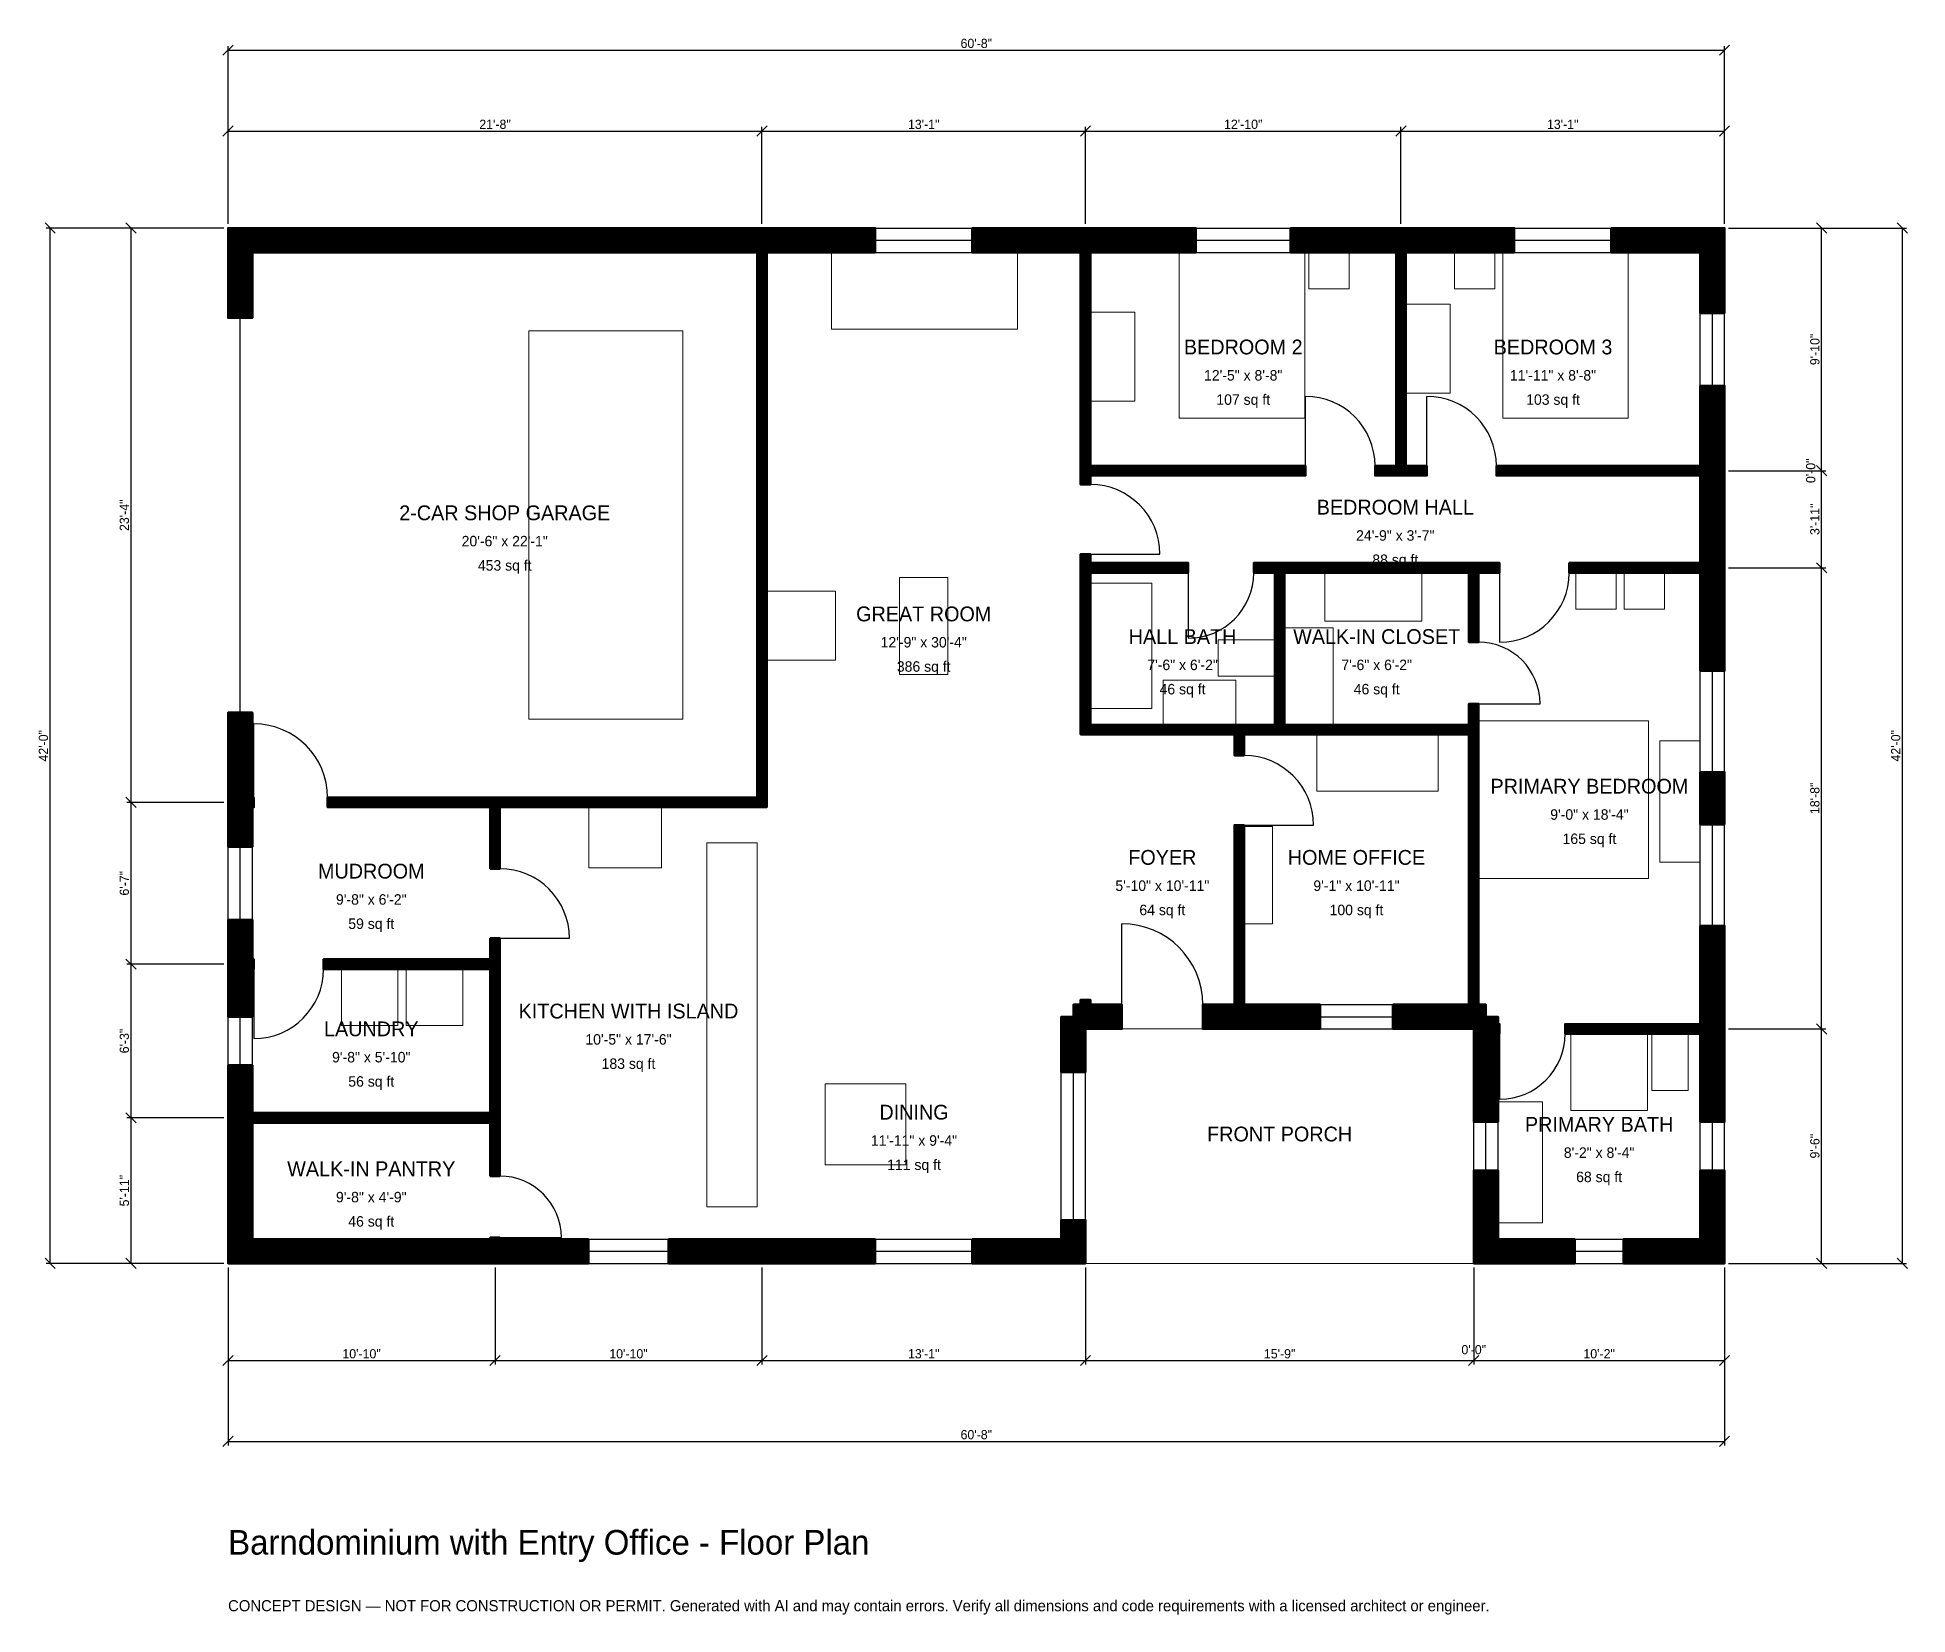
# Model space of a CAD drawing. Header units: inches. Extents: x -93 to 817, y -171 to 597.
import ezdxf
from ezdxf.enums import TextEntityAlignment as Align

# ---------------------------------------------------------------- set-up
doc = ezdxf.new("R2010")
doc.units = ezdxf.units.IN
doc.header["$MEASUREMENT"] = 0
doc.linetypes.add('DASHED', pattern=[0.6, 0.5, -0.1])
for name, color, linetype, lineweight in [('A-ANNO-DIMS', 1, 'Continuous', 13), ('A-ANNO-TEXT', 7, 'Continuous', 18), ('A-AREA-IDEN', 7, 'Continuous', 18), ('A-DOOR', 2, 'Continuous', 25), ('A-FLOR-FIXT', 9, 'Continuous', 13), ('A-FURN', 9, 'Continuous', 13), ('A-GLAZ', 4, 'Continuous', 25), ('A-SITE-PAVE', 8, 'Continuous', 13), ('A-WALL', 7, 'Continuous', 50), ('A-WALL-PATT', 8, 'Continuous', 13)]:
    doc.layers.add(name, color=color, linetype=linetype, lineweight=lineweight)
doc.dimstyles.new('PLAN', dxfattribs={"dimtxt": 4.5, "dimasz": 3, "dimexe": 2, "dimexo": 2, "dimgap": 1, "dimtad": 1, "dimdec": 0, "dimlunit": 4, "dimtsz": 2.5, "dimcen": 2.5, "dimclrd": 1, "dimclre": 1, "dimazin": 3, "dimtfac": 1, "dimtmove": 0, "dimatfit": 3})

msp = doc.modelspace()

# ---------------------------------------------------------------- hatches: boundary and pattern name
at = {"layer": 'A-WALL-PATT'}
h = msp.add_hatch(dxfattribs=at)
h.set_pattern_fill('ANSI31', color=8, scale=0.8)
h.paths.add_polyline_path([(494.4882, 114.1732), (489.7638, 114.1732), (489.7638, 114.1732), (486.2205, 114.1732), (474.4094, 114.1732), (474.4094, 125.9843), (486.2205, 125.9843), (489.7638, 125.9843), (489.7638, 213.3858), (494.4882, 213.3858), (494.4882, 125.9843), (498.0315, 125.9843), (531.4961, 125.9843), (531.4961, 114.1732), (498.0315, 114.1732), (494.4882, 114.1732), (494.4882, 114.1732)])
h.paths.add_polyline_path([(419.685, 114.1732), (419.685, 114.1732), (417.3229, 114.1732), (417.3229, 111.811), (417.3228, 111.811), (417.3228, 93.1102), (405.5118, 93.1102), (405.5118, 120.0787), (411.4173, 120.0787), (411.4173, 125.9843), (414.9606, 125.9843), (414.9606, 128.3465), (419.685, 128.3465), (419.685, 125.9843), (435.0394, 125.9843), (435.0394, 114.1732), (419.685, 114.1732)])
h.paths.add_polyline_path([(417.3228, 11.811), (417.3229, 11.811), (417.3229, 0), (417.3229, 0), (417.3228, 0), (417.3228, 0), (405.5118, 0), (405.5118, 0), (362.2047, 0), (362.2047, 11.811), (405.5118, 11.811), (405.5118, 21.063), (417.3228, 21.063), (417.3228, 11.811)])
h.paths.add_polyline_path([(265.748, 0), (253.937, 0), (214.3701, 0), (214.3701, 11.811), (253.937, 11.811), (265.748, 11.811), (314.9606, 11.811), (314.9606, 0), (265.748, 0)])
h.paths.add_polyline_path([(135.8268, 0), (132.2835, 0), (132.2835, 0), (127.5591, 0), (127.5591, 0), (124.0157, 0), (11.811, 0), (11.811, 0), (0, 0), (0, 0), (0, 0), (0, 0), (0, 11.811), (0, 11.811), (0, 64.9606), (0, 68.5039), (0, 68.5039), (0, 73.2283), (0, 73.2283), (0, 76.7717), (0, 96.4567), (11.811, 96.4567), (11.811, 76.7717), (11.811, 73.2283), (127.5591, 73.2283), (127.5591, 143.3071), (46.4567, 143.3071), (46.4567, 148.0315), (127.5591, 148.0315), (127.5591, 158.2677), (132.2835, 158.2677), (132.2835, 148.0315), (132.2835, 143.3071), (132.2835, 73.2283), (132.2835, 68.5039), (132.2835, 42.5197), (127.5591, 42.5197), (127.5591, 68.5039), (11.811, 68.5039), (11.811, 64.9606), (11.811, 11.811), (124.0157, 11.811), (127.5591, 11.811), (127.5591, 12.5984), (132.2835, 12.5984), (132.2835, 11.811), (135.8268, 11.811), (175.3937, 11.811), (175.3937, 0), (135.8268, 0)])
h.paths.add_polyline_path([(0, 139.7638), (0, 143.3071), (0, 143.3071), (0, 148.0315), (0, 148.0315), (0, 151.5748), (0, 167.3228), (11.811, 167.3228), (11.811, 151.5748), (11.811, 148.0315), (12.5984, 148.0315), (12.5984, 143.3071), (11.811, 143.3071), (11.811, 139.7638), (11.811, 120.0787), (0, 120.0787), (0, 139.7638)])
h.paths.add_polyline_path([(0, 218.5039), (0, 222.0472), (0, 222.0472), (0, 226.7717), (0, 226.7717), (0, 230.315), (0, 268.1102), (11.811, 268.1102), (11.811, 230.315), (11.811, 226.7717), (12.5984, 226.7717), (12.5984, 222.0472), (11.811, 222.0472), (11.811, 218.5039), (11.811, 202.7559), (0, 202.7559), (0, 218.5039)])
h.paths.add_polyline_path([(0, 492.126), (0, 492.126), (0, 503.937), (0, 503.937), (0, 503.937), (11.811, 503.937), (11.811, 503.937), (253.937, 503.937), (257.4803, 503.937), (257.4803, 503.937), (262.2047, 503.937), (262.2047, 503.937), (265.748, 503.937), (314.9606, 503.937), (314.9606, 492.126), (265.748, 492.126), (262.2047, 492.126), (262.2047, 226.7717), (262.2047, 222.0472), (257.4803, 222.0472), (132.2835, 222.0472), (132.2835, 192.126), (127.5591, 192.126), (127.5591, 222.0472), (48.4252, 222.0472), (48.4252, 226.7717), (127.5591, 226.7717), (132.2835, 226.7717), (257.4803, 226.7717), (257.4803, 492.126), (253.937, 492.126), (11.811, 492.126), (11.811, 460.2362), (0, 460.2362), (0, 492.126)])
h.paths.add_polyline_path([(411.4173, 503.937), (414.9606, 503.937), (414.9606, 503.937), (419.685, 503.937), (419.685, 503.937), (423.2283, 503.937), (471.063, 503.937), (471.063, 492.126), (423.2283, 492.126), (419.685, 492.126), (419.685, 388.189), (524.4094, 388.189), (524.4094, 383.4646), (419.685, 383.4646), (419.685, 379.1339), (414.9606, 379.1339), (414.9606, 383.4646), (414.9606, 383.4646), (414.9606, 388.189), (414.9606, 492.126), (411.4173, 492.126), (362.2047, 492.126), (362.2047, 503.937), (411.4173, 503.937)])
h.paths.add_polyline_path([(564.9606, 503.937), (568.5039, 503.937), (568.5039, 503.937), (573.2283, 503.937), (573.2283, 503.937), (576.7717, 503.937), (625.9843, 503.937), (625.9843, 492.126), (576.7717, 492.126), (573.2283, 492.126), (573.2283, 388.189), (583.4646, 388.189), (583.4646, 383.4646), (573.2283, 383.4646), (568.5039, 383.4646), (558.2677, 383.4646), (558.2677, 388.189), (568.5039, 388.189), (568.5039, 492.126), (564.9606, 492.126), (517.126, 492.126), (517.126, 503.937), (564.9606, 503.937)])
h.paths.add_polyline_path([(716.5354, 503.937), (716.5354, 503.937), (728.3465, 503.937), (728.3465, 503.937), (728.3465, 503.937), (728.3465, 492.126), (728.3465, 492.126), (728.3465, 462.5984), (716.5354, 462.5984), (716.5354, 492.126), (673.2283, 492.126), (673.2283, 503.937), (716.5354, 503.937)])
h.paths.add_polyline_path([(728.3465, 391.7323), (728.3465, 388.189), (728.3465, 388.189), (728.3465, 383.4646), (728.3465, 383.4646), (728.3465, 379.9213), (728.3465, 344.4882), (728.3465, 340.9449), (728.3465, 340.9449), (728.3465, 336.2205), (728.3465, 336.2205), (728.3465, 332.6772), (728.3465, 288.3858), (716.5354, 288.3858), (716.5354, 332.6772), (716.5354, 336.2205), (652.7559, 336.2205), (652.7559, 340.9449), (716.5354, 340.9449), (716.5354, 344.4882), (716.5354, 379.9213), (716.5354, 383.4646), (617.3228, 383.4646), (617.3228, 388.189), (716.5354, 388.189), (716.5354, 391.7323), (716.5354, 427.1654), (728.3465, 427.1654), (728.3465, 391.7323)])
h.paths.add_polyline_path([(728.3465, 213.5827), (716.5354, 213.5827), (716.5354, 239.1732), (728.3465, 239.1732), (728.3465, 213.5827)])
h.paths.add_polyline_path([(728.3465, 120.0787), (728.3465, 116.5354), (728.3465, 116.5354), (728.3465, 111.811), (728.3465, 111.811), (728.3465, 108.2677), (728.3465, 68.8976), (716.5354, 68.8976), (716.5354, 108.2677), (716.5354, 111.811), (650.7874, 111.811), (650.7874, 116.5354), (716.5354, 116.5354), (716.5354, 120.0787), (716.5354, 164.3701), (728.3465, 164.3701), (728.3465, 120.0787)])
h.paths.add_polyline_path([(728.3465, 11.811), (728.3465, 11.811), (728.3465, 0), (728.3465, 0), (728.3465, 0), (716.5354, 0), (716.5354, 0), (679.1339, 0), (679.1339, 11.811), (716.5354, 11.811), (716.5354, 45.2756), (728.3465, 45.2756), (728.3465, 11.811)])
h.paths.add_polyline_path([(618.1102, 0), (618.1102, 0), (606.2992, 0), (606.2992, 0), (606.2992, 0), (606.2992, 11.811), (606.2992, 11.811), (606.2992, 45.2756), (618.1102, 45.2756), (618.1102, 11.811), (655.5118, 11.811), (655.5118, 0), (618.1102, 0)])
h.paths.add_polyline_path([(606.2992, 111.811), (606.2992, 111.811), (606.2992, 114.1732), (603.937, 114.1732), (603.937, 114.1732), (566.9291, 114.1732), (566.9291, 125.9843), (603.937, 125.9843), (603.937, 257.4803), (514.1732, 257.4803), (509.4488, 257.4803), (494.4882, 257.4803), (494.4882, 247.2441), (489.7638, 247.2441), (489.7638, 257.4803), (419.685, 257.4803), (414.9606, 257.4803), (414.9606, 262.2047), (414.9606, 336.2205), (414.9606, 340.9449), (414.9606, 345.2756), (419.685, 345.2756), (419.685, 340.9449), (467.3228, 340.9449), (467.3228, 336.2205), (419.685, 336.2205), (419.685, 262.2047), (489.7638, 262.2047), (494.4882, 262.2047), (509.4488, 262.2047), (509.4488, 336.2205), (499.2126, 336.2205), (499.2126, 340.9449), (509.4488, 340.9449), (514.1732, 340.9449), (603.937, 340.9449), (608.6614, 340.9449), (618.8976, 340.9449), (618.8976, 336.2205), (608.6614, 336.2205), (608.6614, 302.3622), (603.937, 302.3622), (603.937, 336.2205), (514.1732, 336.2205), (514.1732, 262.2047), (603.937, 262.2047), (603.937, 272.4409), (608.6614, 272.4409), (608.6614, 262.2047), (608.6614, 257.4803), (608.6614, 125.9843), (612.2047, 125.9843), (612.2047, 120.0787), (618.1102, 120.0787), (618.1102, 116.5354), (618.8976, 116.5354), (618.8976, 111.811), (618.1102, 111.811), (618.1102, 68.8976), (606.2992, 68.8976), (606.2992, 111.811)])

# ---------------------------------------------------------------- linework, layer by layer
at = {"layer": 'A-DOOR', "linetype": 'DASHED'}
msp.add_line((5.9055, 268.1102), (5.9055, 460.2362), dxfattribs=at)
at = {"layer": 'A-DOOR'}
for p, q in [((524.4094, 388.189), (524.4094, 422.0472)), ((583.4646, 388.189), (583.4646, 422.0472)), ((419.685, 345.2756), (453.5433, 345.2756)), ((467.3228, 336.2205), (467.3228, 304.3307)), ((618.8976, 336.2205), (618.8976, 302.3622)), ((608.6614, 272.4409), (638.5827, 272.4409)), ((12.5984, 226.7717), (12.5984, 262.5984)), ((494.4882, 213.3858), (528.3465, 213.3858)), ((435.0394, 125.9843), (435.0394, 165.3543)), ((132.2835, 158.2677), (166.1417, 158.2677)), ((12.5984, 143.3071), (12.5984, 109.4488)), ((618.8976, 111.811), (618.8976, 79.9213)), ((132.2835, 12.5984), (162.2047, 12.5984))]:
    msp.add_line(p, q, dxfattribs=at)
for centre, radius, start, end in [((524.4094, 388.189), 33.8583, 0, 90), ((583.4646, 388.189), 33.8583, 0, 90), ((419.685, 345.2756), 33.8583, 0, 90), ((467.3228, 336.2205), 31.8898, 270, 360), ((618.8976, 336.2205), 33.8583, 270, 360), ((608.6614, 272.4409), 29.9213, 0, 90), ((12.5984, 226.7717), 35.8268, 0, 90), ((494.4882, 213.3858), 33.8583, 0, 90), ((132.2835, 158.2677), 33.8583, 0, 90), ((435.0394, 125.9843), 39.3701, 0, 90), ((12.5984, 143.3071), 33.8583, 270, 360), ((618.8976, 111.811), 31.8898, 270, 360), ((132.2835, 12.5984), 29.9213, 0, 90)]:
    msp.add_arc(centre, radius, start, end, dxfattribs=at)
at = {"layer": 'A-FLOR-FIXT'}
for points in [[(419.685, 270.0787), (449.6063, 270.0787), (449.6063, 331.1024), (419.685, 331.1024)], [(481.8898, 285.8268), (509.4488, 285.8268), (509.4488, 303.5433), (481.8898, 303.5433)], [(455.1181, 262.2047), (490.5512, 262.2047), (490.5512, 283.8583), (455.1181, 283.8583)], [(233.0709, 27.5591), (257.4803, 27.5591), (257.4803, 204.7244), (233.0709, 204.7244)], [(653.5433, 74.4094), (690.9449, 74.4094), (690.9449, 111.811), (653.5433, 111.811)], [(692.9134, 84.252), (710.6299, 84.252), (710.6299, 111.811), (692.9134, 111.811)], [(618.1102, 19.685), (639.7638, 19.685), (639.7638, 78.7402), (618.1102, 78.7402)]]:
    msp.add_lwpolyline(points, close=True, dxfattribs=at)
at = {"layer": 'A-FURN'}
for points in [[(293.7008, 454.7244), (384.252, 454.7244), (384.252, 492.126), (293.7008, 492.126)], [(462.9921, 411.4173), (524.0157, 411.4173), (524.0157, 492.126), (462.9921, 492.126)], [(525.9843, 474.4094), (545.6693, 474.4094), (545.6693, 492.126), (525.9843, 492.126)], [(596.8504, 474.4094), (616.5354, 474.4094), (616.5354, 492.126), (596.8504, 492.126)], [(620.4724, 411.4173), (681.4961, 411.4173), (681.4961, 492.126), (620.4724, 492.126)], [(573.2283, 423.622), (594.8819, 423.622), (594.8819, 466.9291), (573.2283, 466.9291)], [(419.685, 419.685), (441.3386, 419.685), (441.3386, 462.9921), (419.685, 462.9921)], [(146.4567, 264.9606), (221.2598, 264.9606), (221.2598, 453.937), (146.4567, 453.937)], [(326.7717, 286.6142), (350.3937, 286.6142), (350.3937, 333.8583), (326.7717, 333.8583)], [(533.8583, 312.5984), (581.1024, 312.5984), (581.1024, 336.2205), (533.8583, 336.2205)], [(655.9055, 318.5039), (675.5906, 318.5039), (675.5906, 336.2205), (655.9055, 336.2205)], [(679.5276, 318.5039), (699.2126, 318.5039), (699.2126, 336.2205), (679.5276, 336.2205)], [(262.2047, 293.7008), (295.6693, 293.7008), (295.6693, 327.1654), (262.2047, 327.1654)], [(514.1732, 262.2047), (537.7953, 262.2047), (537.7953, 309.4488), (514.1732, 309.4488)], [(608.6614, 187.4016), (691.3386, 187.4016), (691.3386, 264.1732), (608.6614, 264.1732)], [(529.9213, 229.9213), (588.9764, 229.9213), (588.9764, 257.4803), (529.9213, 257.4803)], [(696.8504, 195.2756), (716.5354, 195.2756), (716.5354, 254.3307), (696.8504, 254.3307)], [(175.5906, 192.5197), (211.0236, 192.5197), (211.0236, 222.0472), (175.5906, 222.0472)], [(494.4882, 165.3543), (508.2677, 165.3543), (508.2677, 212.5984), (494.4882, 212.5984)], [(55.1181, 115.748), (82.6772, 115.748), (82.6772, 143.3071), (55.1181, 143.3071)], [(86.6142, 115.748), (114.1732, 115.748), (114.1732, 143.3071), (86.6142, 143.3071)], [(290.5512, 48.0315), (329.9213, 48.0315), (329.9213, 87.4016), (290.5512, 87.4016)]]:
    msp.add_lwpolyline(points, close=True, dxfattribs=at)
at = {"layer": 'A-GLAZ'}
for p, q in [((314.9606, 503.937), (362.2047, 503.937)), ((471.063, 503.937), (517.126, 503.937)), ((625.9843, 503.937), (673.2283, 503.937)), ((314.9606, 498.0315), (362.2047, 498.0315)), ((314.9606, 492.126), (362.2047, 492.126)), ((471.063, 498.0315), (517.126, 498.0315)), ((471.063, 492.126), (517.126, 492.126)), ((625.9843, 498.0315), (673.2283, 498.0315)), ((625.9843, 492.126), (673.2283, 492.126)), ((716.5354, 427.1654), (716.5354, 462.5984)), ((722.4409, 427.1654), (722.4409, 462.5984)), ((728.3465, 427.1654), (728.3465, 462.5984)), ((716.5354, 239.1732), (716.5354, 288.3858)), ((722.4409, 239.1732), (722.4409, 288.3858)), ((728.3465, 239.1732), (728.3465, 288.3858)), ((716.5354, 164.3701), (716.5354, 213.5827)), ((722.4409, 164.3701), (722.4409, 213.5827)), ((728.3465, 164.3701), (728.3465, 213.5827)), ((0, 167.3228), (0, 202.7559)), ((5.9055, 167.3228), (5.9055, 202.7559)), ((11.811, 167.3228), (11.811, 202.7559)), ((0, 96.4567), (0, 120.0787)), ((5.9055, 96.4567), (5.9055, 120.0787)), ((11.811, 96.4567), (11.811, 120.0787)), ((531.4961, 125.9843), (566.9291, 125.9843)), ((531.4961, 120.0787), (566.9291, 120.0787)), ((531.4961, 114.1732), (566.9291, 114.1732)), ((405.5118, 21.063), (405.5118, 93.1102)), ((411.4173, 21.063), (411.4173, 93.1102)), ((417.3228, 21.063), (417.3228, 93.1102)), ((606.2992, 45.2756), (606.2992, 68.8976)), ((612.2047, 45.2756), (612.2047, 68.8976)), ((618.1102, 45.2756), (618.1102, 68.8976)), ((716.5354, 45.2756), (716.5354, 68.8976)), ((722.4409, 45.2756), (722.4409, 68.8976)), ((728.3465, 45.2756), (728.3465, 68.8976)), ((175.3937, 11.811), (214.3701, 11.811)), ((314.9606, 11.811), (362.2047, 11.811)), ((655.5118, 11.811), (679.1339, 11.811)), ((175.3937, 5.9055), (214.3701, 5.9055)), ((175.3937, 0), (214.3701, 0)), ((314.9606, 5.9055), (362.2047, 5.9055)), ((314.9606, 0), (362.2047, 0)), ((655.5118, 5.9055), (679.1339, 5.9055)), ((655.5118, 0), (679.1339, 0))]:
    msp.add_line(p, q, dxfattribs=at)
at = {"layer": 'A-SITE-PAVE', "linetype": 'DASHED'}
msp.add_lwpolyline([(417.3228, 0), (606.2992, 0), (606.2992, 114.1732), (417.3228, 114.1732)], close=True, dxfattribs=at)
at = {"layer": 'A-WALL'}
for points in [[(0, 492.126), (0, 492.126), (0, 503.937), (0, 503.937), (0, 503.937), (11.811, 503.937), (11.811, 503.937), (253.937, 503.937), (257.4803, 503.937), (257.4803, 503.937), (262.2047, 503.937), (262.2047, 503.937), (265.748, 503.937), (314.9606, 503.937), (314.9606, 492.126), (265.748, 492.126), (262.2047, 492.126), (262.2047, 226.7717), (262.2047, 222.0472), (257.4803, 222.0472), (132.2835, 222.0472), (132.2835, 192.126), (127.5591, 192.126), (127.5591, 222.0472), (48.4252, 222.0472), (48.4252, 226.7717), (127.5591, 226.7717), (132.2835, 226.7717), (257.4803, 226.7717), (257.4803, 492.126), (253.937, 492.126), (11.811, 492.126), (11.811, 460.2362), (0, 460.2362), (0, 492.126)], [(411.4173, 503.937), (414.9606, 503.937), (414.9606, 503.937), (419.685, 503.937), (419.685, 503.937), (423.2283, 503.937), (471.063, 503.937), (471.063, 492.126), (423.2283, 492.126), (419.685, 492.126), (419.685, 388.189), (524.4094, 388.189), (524.4094, 383.4646), (419.685, 383.4646), (419.685, 379.1339), (414.9606, 379.1339), (414.9606, 383.4646), (414.9606, 383.4646), (414.9606, 388.189), (414.9606, 492.126), (411.4173, 492.126), (362.2047, 492.126), (362.2047, 503.937), (411.4173, 503.937)], [(564.9606, 503.937), (568.5039, 503.937), (568.5039, 503.937), (573.2283, 503.937), (573.2283, 503.937), (576.7717, 503.937), (625.9843, 503.937), (625.9843, 492.126), (576.7717, 492.126), (573.2283, 492.126), (573.2283, 388.189), (583.4646, 388.189), (583.4646, 383.4646), (573.2283, 383.4646), (568.5039, 383.4646), (558.2677, 383.4646), (558.2677, 388.189), (568.5039, 388.189), (568.5039, 492.126), (564.9606, 492.126), (517.126, 492.126), (517.126, 503.937), (564.9606, 503.937)], [(716.5354, 503.937), (716.5354, 503.937), (728.3465, 503.937), (728.3465, 503.937), (728.3465, 503.937), (728.3465, 492.126), (728.3465, 492.126), (728.3465, 462.5984), (716.5354, 462.5984), (716.5354, 492.126), (673.2283, 492.126), (673.2283, 503.937), (716.5354, 503.937)], [(728.3465, 391.7323), (728.3465, 388.189), (728.3465, 388.189), (728.3465, 383.4646), (728.3465, 383.4646), (728.3465, 379.9213), (728.3465, 344.4882), (728.3465, 340.9449), (728.3465, 340.9449), (728.3465, 336.2205), (728.3465, 336.2205), (728.3465, 332.6772), (728.3465, 288.3858), (716.5354, 288.3858), (716.5354, 332.6772), (716.5354, 336.2205), (652.7559, 336.2205), (652.7559, 340.9449), (716.5354, 340.9449), (716.5354, 344.4882), (716.5354, 379.9213), (716.5354, 383.4646), (617.3228, 383.4646), (617.3228, 388.189), (716.5354, 388.189), (716.5354, 391.7323), (716.5354, 427.1654), (728.3465, 427.1654), (728.3465, 391.7323)], [(606.2992, 111.811), (606.2992, 111.811), (606.2992, 114.1732), (603.937, 114.1732), (603.937, 114.1732), (566.9291, 114.1732), (566.9291, 125.9843), (603.937, 125.9843), (603.937, 257.4803), (514.1732, 257.4803), (509.4488, 257.4803), (494.4882, 257.4803), (494.4882, 247.2441), (489.7638, 247.2441), (489.7638, 257.4803), (419.685, 257.4803), (414.9606, 257.4803), (414.9606, 262.2047), (414.9606, 336.2205), (414.9606, 340.9449), (414.9606, 345.2756), (419.685, 345.2756), (419.685, 340.9449), (467.3228, 340.9449), (467.3228, 336.2205), (419.685, 336.2205), (419.685, 262.2047), (489.7638, 262.2047), (494.4882, 262.2047), (509.4488, 262.2047), (509.4488, 336.2205), (499.2126, 336.2205), (499.2126, 340.9449), (509.4488, 340.9449), (514.1732, 340.9449), (603.937, 340.9449), (608.6614, 340.9449), (618.8976, 340.9449), (618.8976, 336.2205), (608.6614, 336.2205), (608.6614, 302.3622), (603.937, 302.3622), (603.937, 336.2205), (514.1732, 336.2205), (514.1732, 262.2047), (603.937, 262.2047), (603.937, 272.4409), (608.6614, 272.4409), (608.6614, 262.2047), (608.6614, 257.4803), (608.6614, 125.9843), (612.2047, 125.9843), (612.2047, 120.0787), (618.1102, 120.0787), (618.1102, 116.5354), (618.8976, 116.5354), (618.8976, 111.811), (618.1102, 111.811), (618.1102, 68.8976), (606.2992, 68.8976), (606.2992, 111.811)], [(0, 218.5039), (0, 222.0472), (0, 222.0472), (0, 226.7717), (0, 226.7717), (0, 230.315), (0, 268.1102), (11.811, 268.1102), (11.811, 230.315), (11.811, 226.7717), (12.5984, 226.7717), (12.5984, 222.0472), (11.811, 222.0472), (11.811, 218.5039), (11.811, 202.7559), (0, 202.7559), (0, 218.5039)], [(728.3465, 213.5827), (716.5354, 213.5827), (716.5354, 239.1732), (728.3465, 239.1732), (728.3465, 213.5827)], [(494.4882, 114.1732), (489.7638, 114.1732), (489.7638, 114.1732), (486.2205, 114.1732), (474.4094, 114.1732), (474.4094, 125.9843), (486.2205, 125.9843), (489.7638, 125.9843), (489.7638, 213.3858), (494.4882, 213.3858), (494.4882, 125.9843), (498.0315, 125.9843), (531.4961, 125.9843), (531.4961, 114.1732), (498.0315, 114.1732), (494.4882, 114.1732), (494.4882, 114.1732)], [(0, 139.7638), (0, 143.3071), (0, 143.3071), (0, 148.0315), (0, 148.0315), (0, 151.5748), (0, 167.3228), (11.811, 167.3228), (11.811, 151.5748), (11.811, 148.0315), (12.5984, 148.0315), (12.5984, 143.3071), (11.811, 143.3071), (11.811, 139.7638), (11.811, 120.0787), (0, 120.0787), (0, 139.7638)], [(728.3465, 120.0787), (728.3465, 116.5354), (728.3465, 116.5354), (728.3465, 111.811), (728.3465, 111.811), (728.3465, 108.2677), (728.3465, 68.8976), (716.5354, 68.8976), (716.5354, 108.2677), (716.5354, 111.811), (650.7874, 111.811), (650.7874, 116.5354), (716.5354, 116.5354), (716.5354, 120.0787), (716.5354, 164.3701), (728.3465, 164.3701), (728.3465, 120.0787)], [(135.8268, 0), (132.2835, 0), (132.2835, 0), (127.5591, 0), (127.5591, 0), (124.0157, 0), (11.811, 0), (11.811, 0), (0, 0), (0, 0), (0, 0), (0, 0), (0, 11.811), (0, 11.811), (0, 64.9606), (0, 68.5039), (0, 68.5039), (0, 73.2283), (0, 73.2283), (0, 76.7717), (0, 96.4567), (11.811, 96.4567), (11.811, 76.7717), (11.811, 73.2283), (127.5591, 73.2283), (127.5591, 143.3071), (46.4567, 143.3071), (46.4567, 148.0315), (127.5591, 148.0315), (127.5591, 158.2677), (132.2835, 158.2677), (132.2835, 148.0315), (132.2835, 143.3071), (132.2835, 73.2283), (132.2835, 68.5039), (132.2835, 42.5197), (127.5591, 42.5197), (127.5591, 68.5039), (11.811, 68.5039), (11.811, 64.9606), (11.811, 11.811), (124.0157, 11.811), (127.5591, 11.811), (127.5591, 12.5984), (132.2835, 12.5984), (132.2835, 11.811), (135.8268, 11.811), (175.3937, 11.811), (175.3937, 0), (135.8268, 0)], [(419.685, 114.1732), (419.685, 114.1732), (417.3229, 114.1732), (417.3229, 111.811), (417.3228, 111.811), (417.3228, 93.1102), (405.5118, 93.1102), (405.5118, 120.0787), (411.4173, 120.0787), (411.4173, 125.9843), (414.9606, 125.9843), (414.9606, 128.3465), (419.685, 128.3465), (419.685, 125.9843), (435.0394, 125.9843), (435.0394, 114.1732), (419.685, 114.1732)], [(618.1102, 0), (618.1102, 0), (606.2992, 0), (606.2992, 0), (606.2992, 0), (606.2992, 11.811), (606.2992, 11.811), (606.2992, 45.2756), (618.1102, 45.2756), (618.1102, 11.811), (655.5118, 11.811), (655.5118, 0), (618.1102, 0)], [(728.3465, 11.811), (728.3465, 11.811), (728.3465, 0), (728.3465, 0), (728.3465, 0), (716.5354, 0), (716.5354, 0), (679.1339, 0), (679.1339, 11.811), (716.5354, 11.811), (716.5354, 45.2756), (728.3465, 45.2756), (728.3465, 11.811)], [(417.3228, 11.811), (417.3229, 11.811), (417.3229, 0), (417.3229, 0), (417.3228, 0), (417.3228, 0), (405.5118, 0), (405.5118, 0), (362.2047, 0), (362.2047, 11.811), (405.5118, 11.811), (405.5118, 21.063), (417.3228, 21.063), (417.3228, 11.811)], [(265.748, 0), (253.937, 0), (214.3701, 0), (214.3701, 11.811), (253.937, 11.811), (265.748, 11.811), (314.9606, 11.811), (314.9606, 0), (265.748, 0)]]:
    msp.add_lwpolyline(points, close=True, dxfattribs=at)

# ---------------------------------------------------------------- texts
at = {"layer": 'A-ANNO-TEXT'}
for s, height, p in [('Barndominium with Entry Office - Floor Plan', 12, (0, -141.7323)), ('CONCEPT DESIGN — NOT FOR CONSTRUCTION OR PERMIT. Generated with AI and may contain errors. Verify all dimensions and code requirements with a licensed architect or engineer.', 5.4, (0, -169.2913))]:
    msp.add_text(s, height=height, dxfattribs=at).set_placement(p)
at = {"layer": 'A-AREA-IDEN'}
for s, height, p in [('BEDROOM 2', 7.2, (494.0945, 446.063)), ('BEDROOM 3', 7.2, (644.8819, 446.063)), ('12\'-5" x 8\'-8"', 5.1, (494.0945, 432.2835)), ('11\'-11" x 8\'-8"', 5.1, (644.8819, 432.2835)), ('107 sq ft', 5.1, (494.0945, 420.4724)), ('103 sq ft', 5.1, (644.8819, 420.4724)), ('2-CAR SHOP GARAGE', 7.2, (134.6457, 365.3543)), ('BEDROOM HALL', 7.2, (568.1102, 368.1102)), ('24\'-9" x 3\'-7"', 5.1, (568.1102, 354.3307)), ('20\'-6" x 22\'-1"', 5.1, (134.6457, 351.5748)), ('453 sq ft', 5.1, (134.6457, 339.7638)), ('88 sq ft', 5.1, (568.1102, 342.5197)), ('GREAT ROOM', 7.2, (338.5827, 316.1417)), ('12\'-9" x 30\'-4"', 5.1, (338.5827, 302.3622)), ('HALL BATH', 7.2, (464.5669, 305.1181)), ('WALK-IN CLOSET', 7.2, (559.0551, 305.1181)), ('386 sq ft', 5.1, (338.5827, 290.5512)), ('7\'-6" x 6\'-2"', 5.1, (464.5669, 291.3386)), ('7\'-6" x 6\'-2"', 5.1, (559.0551, 291.3386)), ('46 sq ft', 5.1, (464.5669, 279.5276)), ('46 sq ft', 5.1, (559.0551, 279.5276)), ('PRIMARY BEDROOM', 7.2, (662.5984, 232.2835)), ('9\'-0" x 18\'-4"', 5.1, (662.5984, 218.5039)), ('165 sq ft', 5.1, (662.5984, 206.6929)), ('FOYER', 7.2, (454.7244, 197.6378)), ('HOME OFFICE', 7.2, (549.2126, 197.6378)), ('MUDROOM', 7.2, (69.685, 190.9449)), ('5\'-10" x 10\'-11"', 5.1, (454.7244, 183.8583)), ('9\'-1" x 10\'-11"', 5.1, (549.2126, 183.8583)), ('9\'-8" x 6\'-2"', 5.1, (69.685, 177.1654)), ('64 sq ft', 5.1, (454.7244, 172.0472)), ('100 sq ft', 5.1, (549.2126, 172.0472)), ('59 sq ft', 5.1, (69.685, 165.3543)), ('KITCHEN WITH ISLAND', 7.2, (194.8819, 122.8346)), ('LAUNDRY', 7.2, (69.685, 114.1732)), ('10\'-5" x 17\'-6"', 5.1, (194.8819, 109.0551)), ('9\'-8" x 5\'-10"', 5.1, (69.685, 100.3937)), ('56 sq ft', 5.1, (69.685, 88.5827)), ('183 sq ft', 5.1, (194.8819, 97.2441)), ('DINING', 7.2, (333.8583, 73.622)), ('FRONT PORCH', 7.2, (511.811, 62.9921)), ('PRIMARY BATH', 7.2, (667.3228, 67.7165)), ('11\'-11" x 9\'-4"', 5.1, (333.8583, 59.8425)), ('8\'-2" x 8\'-4"', 5.1, (667.3228, 53.937)), ('WALK-IN PANTRY', 7.2, (69.685, 46.063)), ('111 sq ft', 5.1, (333.8583, 48.0315)), ('68 sq ft', 5.1, (667.3228, 42.126)), ('9\'-8" x 4\'-9"', 5.1, (69.685, 32.2835)), ('46 sq ft', 5.1, (69.685, 20.4724))]:
    msp.add_text(s, height=height, dxfattribs=at).set_placement(p, align=Align.MIDDLE_CENTER)

# ---------------------------------------------------------------- dimensions: what is measured, and where the dimension line sits
at = {"layer": 'A-ANNO-DIMS'}
for base, p1, p2, text in [((0, 590.5512), (0, 503.937), (728.3465, 503.937), '60\'-8"'), ((0, 551.1811), (0, 503.937), (259.8425, 503.937), '21\'-8"'), ((259.8425, 551.1811), (259.8425, 503.937), (417.3228, 503.937), '13\'-1"'), ((417.3228, 551.1811), (417.3228, 503.937), (570.8661, 503.937), '12\'-10"'), ((570.8661, 551.1811), (570.8661, 503.937), (728.3465, 503.937), '13\'-1"'), ((0, -47.2441), (0, 0), (129.9213, 0), '10\'-10"'), ((0, -86.6142), (0, 0), (728.3465, 0), '60\'-8"'), ((129.9213, -47.2441), (129.9213, 0), (259.8425, 0), '10\'-10"'), ((259.8425, -47.2441), (259.8425, 0), (417.3228, 0), '13\'-1"'), ((417.3228, -47.2441), (417.3228, 0), (606.2992, 0), '15\'-9"'), ((606.2992, -47.2441), (606.2992, 0), (606.2992, 0), '0\'-0"'), ((606.2992, -47.2441), (606.2992, 0), (728.3465, 0), '10\'-2"')]:
    msp.add_linear_dim(base=base, p1=p1, p2=p2, text=text, dimstyle='PLAN', dxfattribs=at).render()
for base, p1, p2, text in [((-86.6142, 0), (0, 0), (0, 503.937), '42\'-0"'), ((-47.2441, 224.4094), (0, 224.4094), (0, 503.937), '23\'-4"'), ((775.5906, 385.8268), (728.3465, 385.8268), (728.3465, 503.937), '9\'-10"'), ((814.9606, 0), (728.3465, 0), (728.3465, 503.937), '42\'-0"'), ((775.5906, 385.8268), (728.3465, 385.8268), (728.3465, 385.8268), '0\'-0"'), ((775.5906, 338.5827), (728.3465, 338.5827), (728.3465, 385.8268), '3\'-11"'), ((775.5906, 114.1732), (728.3465, 114.1732), (728.3465, 338.5827), '18\'-8"'), ((-47.2441, 145.6693), (0, 145.6693), (0, 224.4094), '6\'-7"'), ((-47.2441, 70.8661), (0, 70.8661), (0, 145.6693), '6\'-3"'), ((775.5906, 0), (728.3465, 0), (728.3465, 114.1732), '9\'-6"'), ((-47.2441, 0), (0, 0), (0, 70.8661), '5\'-11"')]:
    msp.add_linear_dim(base=base, p1=p1, p2=p2, angle=90, text=text, dimstyle='PLAN', dxfattribs=at).render()

doc.saveas('drawing.dxf')
